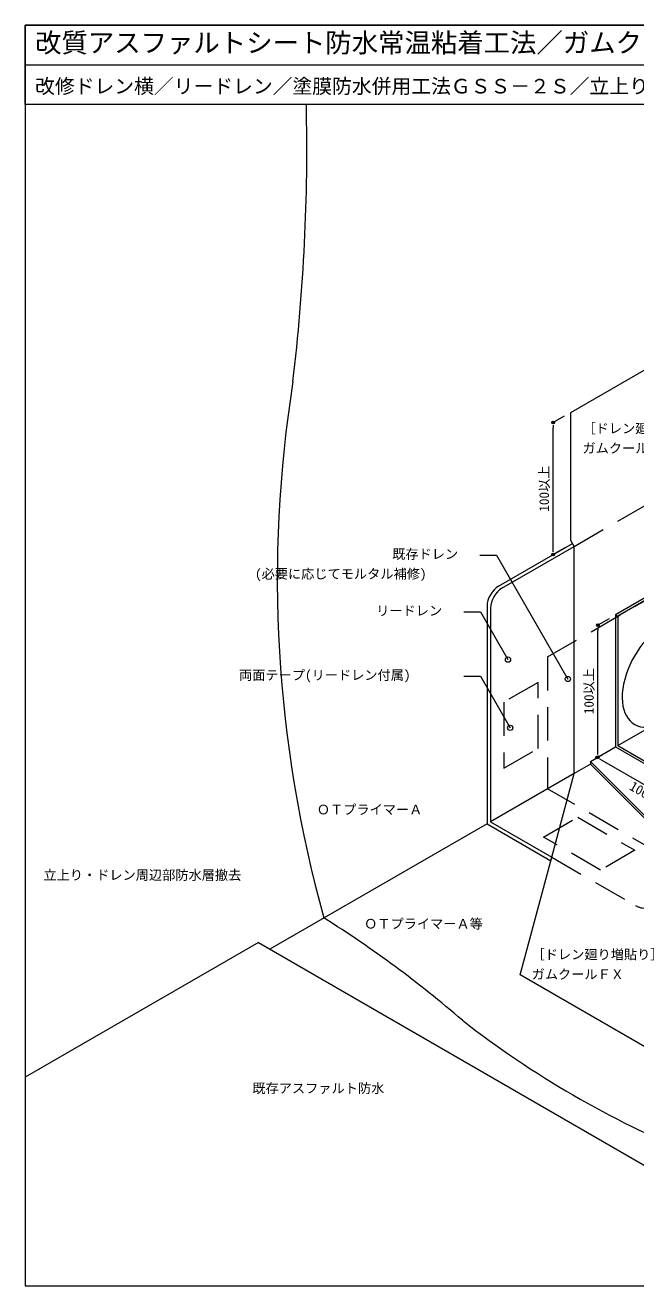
# Model space of a CAD drawing. Units: millimetres, scale not verified. Extents: x -690 to 690, y -477 to 478.
# Drawn here: x -690 to -227, y -477 to 478 of the extents above; entities that cross this region are included whole.
import ezdxf
from ezdxf.enums import TextEntityAlignment as Align

# ---------------------------------------------------------------- set-up
doc = ezdxf.new("R2010")
doc.units = ezdxf.units.MM
doc.header["$LTSCALE"] = 2
doc.linetypes.add('USER1', pattern=[19.05, 12.7, -6.35])
for name, color, linetype, lineweight in [('0-0_0', 7, 'Continuous', 18), ('0-1_WAKU', 7, 'Continuous', 18), ('0-2_KUTAI', 3, 'USER1', 18), ('0-3_BOUSUI', 1, 'Continuous', 18), ('0-4_MOJI', 7, 'Continuous', 18), ('0-6_KANAMONO', 4, 'Continuous', 18), ('0-7_bousui2', 7, 'USER1', 9), ('0-8_sunpo', 7, 'Continuous', 18)]:
    doc.layers.add(name, color=color, linetype=linetype, lineweight=lineweight)
doc.styles.add('ＭＳ ゴシック', font='')
doc.styles.get('ＭＳ ゴシック').set_extended_font_data('MS Gothic')

# ---------------------------------------------------------------- blocks, each defined once
blk = doc.blocks.new('_Dot')
at = {"layer": '0-0_0', "lineweight": 9}
for p, q in [((-0.5, 0), (-1, 0)), ((0.25, 0), (-0.25, 0))]:
    blk.add_line(p, q, dxfattribs=at)
blk.add_circle((0, 0), 0.25, dxfattribs=at)

msp = doc.modelspace()

# ---------------------------------------------------------------- linework, layer by layer
at = {"layer": '0-0_0'}
msp.add_line((-689.979, 447.511), (690.021, 447.511), dxfattribs=at)
at = {"layer": '0-1_WAKU'}
for points in [[(-689.979, -477.489), (690.021, -477.489), (690.021, 477.511), (-689.979, 477.511)], [(690.021, 417.511), (-689.979, 417.511), (-689.979, 477.511), (690.021, 477.511)], [(-689.979, -477.489), (690.021, -477.489), (690.021, 477.511), (-689.979, 477.511)]]:
    msp.add_lwpolyline(points, close=True, dxfattribs=at)
at = {"layer": '0-2_KUTAI'}
for p, q in [((-294.079, -0.989), (-120.874, 99.011)), ((-294.079, -0.989), (-294.079, -100.989)), ((-207.477, -150.989), (-294.079, -100.989))]:
    msp.add_line(p, q, dxfattribs=at)
at = {"layer": '0-2_KUTAI', "linetype": 'Continuous'}
msp.add_line((-339.979, -127.489), (-504.523, -222.489), dxfattribs=at)
at = {"layer": '0-2_KUTAI'}
msp.add_lwpolyline([(-294.079, -0.989), (-120.874, 99.011), (-120.874, -0.989)], dxfattribs=at)
at = {"layer": '0-3_BOUSUI'}
for p, q in [((-242.526, 30.775), (-240.794, 29.775)), ((-240.794, -68.225), (-109.226, 7.736)), ((-261.579, -80.225), (-242.526, -69.225)), ((-240.794, -68.225), (-155.924, -117.225)), ((-261.579, -82.225), (-273.864, -89.318)), ((-513.184, -217.489), (-689.979, -319.562)), ((-513.184, -217.489), (-210.075, -392.489))]:
    msp.add_line(p, q, dxfattribs=at)
for points in [[(-110.631, -235.075), (-218.735, -297.489), (-314.785, -242.035), (-290.883, -152.834), (-273.864, -89.318), (-273.864, 82.682), (-276.462, 87.182), (-276.462, 184.182), (-105.002, 283.174)], [(-104.002, 110.752), (-242.526, 30.775), (-242.526, -69.225), (-155.924, -119.225)], [(-103.942, 108.787), (-240.794, 29.775), (-240.794, -68.225)], [(-261.579, -80.225), (-261.579, -82.225), (-174.724, -169.08), (-172.126, -173.58), (46.595, -392.301)], [(-261.579, -80.225), (-173.593, -168.211), (-170.995, -172.711), (46.595, -390.301)]]:
    msp.add_lwpolyline(points, dxfattribs=at)
for centre, radius, start, end in [((-1959.331, 384.164), 1482.79, 353.15738, 1.28864), ((451.852, 58.092), 950.768, 170.95875, 195.67768), ((-929.331, -938.893), 874.443, 49.26043, 57.81419), ((93.986, 303.607), 735.677, 232.02878, 247.79064)]:
    msp.add_arc(centre, radius, start, end, dxfattribs=at)
msp.add_ellipse((-205.745, -13.289), major_axis=(-22.474, -38.926), ratio=0.57735, start_param=1.1170552, end_param=6.7369264, dxfattribs=at)
at = {"layer": '0-4_MOJI'}
for p, q in [((-345.381, 76.025), (-332.881, 76.025)), ((-332.881, 76.025), (-278.714, -17.796)), ((-357.498, 33.097), (-344.998, 33.097)), ((-344.998, 33.097), (-324.102, -3.096)), ((-357.498, -15.687), (-344.998, -15.687)), ((-344.998, -15.687), (-322.416, -54.8))]:
    msp.add_line(p, q, dxfattribs=at)
for centre in [(-324.102, -3.096), (-278.714, -17.796), (-322.416, -54.8)]:
    msp.add_circle(centre, 2, dxfattribs=at)
at = {"layer": '0-6_KANAMONO', "linetype": 'USER1'}
for p, q in [((-273.864, 82.682), (-86.233, 191.011)), ((-290.883, -152.834), (-227.395, -189.489))]:
    msp.add_line(p, q, dxfattribs=at)
at = {"layer": '0-6_KANAMONO'}
for p, q in [((-331.318, 52.511), (-275.163, 84.932)), ((-328.72, 51.011), (-273.864, 82.682)), ((-339.979, 37.511), (-339.979, -127.489)), ((-337.381, 36.011), (-337.381, -125.989)), ((-273.864, -89.318), (-337.381, -125.989)), ((-339.979, -127.489), (-291.58, -155.432)), ((-337.381, -125.989), (-290.883, -152.834))]:
    msp.add_line(p, q, dxfattribs=at)
for centre in [(-331.318, 42.511), (-328.72, 41.011)]:
    msp.add_ellipse(centre, major_axis=(-6.124, -10.607), ratio=0.57735, start_param=3.9269908, end_param=5.4977871, dxfattribs=at)
at = {"layer": '0-6_KANAMONO', "linetype": 'USER1'}
msp.add_ellipse((-218.735, -184.489), major_axis=(12.247, 0), ratio=0.57735, start_param=3.9269908, end_param=5.4977871, dxfattribs=at)
at = {"layer": '0-7_bousui2'}
for points in [[(-327.314, -35.411), (-327.314, -85.411), (-301.333, -70.411), (-301.333, -20.411)], [(-253.904, -162.56), (-297.206, -137.56), (-271.225, -122.56), (-227.924, -147.56)]]:
    msp.add_lwpolyline(points, close=True, dxfattribs=at)
at = {"layer": '0-8_sunpo'}
for p, q in [((-281.462, 181.295), (-289.841, 176.457)), ((-289.841, 80.457), (-289.841, 172.457)), ((-281.462, 81.295), (-289.841, 76.457)), ((-247.526, 27.888), (-255.905, 23.05)), ((-255.905, -72.95), (-255.905, 19.05)), ((-247.526, -72.112), (-256.501, -77.293)), ((-247.526, -72.112), (-255.905, -76.95)), ((-253.037, -79.293), (-173.362, -125.293))]:
    msp.add_line(p, q, dxfattribs=at)

# ---------------------------------------------------------------- block references
at = {"layer": '0-8_sunpo', "xscale": 4, "yscale": 4}
for p, rotation in [((-289.841, 176.457), 90), ((-289.841, 76.457), 270), ((-255.905, 23.05), 90), ((-256.501, -77.293), 150), ((-255.905, -76.95), 270)]:
    msp.add_blockref('_Dot', p, dxfattribs=dict(at, rotation=rotation))

# ---------------------------------------------------------------- texts
at = {"layer": '0-1_WAKU', "style": 'ＭＳ ゴシック'}
for s, height, p in [('改質アスファルトシート防水常温粘着工法／ガムクールカタログ掲載図', 14.66, (-682.479, 452.511)), ('改修ドレン横／リードレン／塗膜防水併用工法ＧＳＳ－２Ｓ／立上りＰＱ－１６０ＣアスクールＣ／中増貼り：ガムクールＦＸ', 11, (-682.479, 422.511))]:
    msp.add_text(s, height=height, dxfattribs=at).set_placement(p, align=Align.BOTTOM_LEFT)
at = {"layer": '0-4_MOJI', "style": 'ＭＳ ゴシック'}
for s, p in [('［ドレン廻り増貼り］', (-267.67, 166.206)), ('ガムクールＦＸ', (-267.67, 151.206)), ('既存ドレン', (-411.856, 71.025)), ('(必要に応じてモルタル補修)', (-515.815, 56.025)), ('リードレン', (-423.972, 28.097)), ('両面テープ(リードレン付属)', (-527.932, -20.687)), ('ＯＴプライマーＡ', (-468.989, -122.555)), ('立上り・ドレン周辺部防水層撤去', (-676.188, -172.161)), ('ＯＴプライマーＡ等', (-433.134, -209.061)), ('［ドレン廻り増貼り］', (-306.216, -232.324)), ('ガムクールＦＸ', (-306.216, -247.324)), ('既存アスファルト防水', (-517.804, -333.713))]:
    msp.add_text(s, height=7.331, dxfattribs=at).set_placement(p, align=Align.BOTTOM_LEFT)
at = {"layer": '0-8_sunpo', "style": 'ＭＳ ゴシック'}
for rotation, p in [(90, (-290.849, 108.957)), (90, (-256.913, -44.45)), (330, (-233.859, -103.076))]:
    msp.add_text('100以上', height=7.331, rotation=rotation, dxfattribs=at).set_placement(p, align=Align.BOTTOM_LEFT)

doc.saveas('drawing.dxf')
